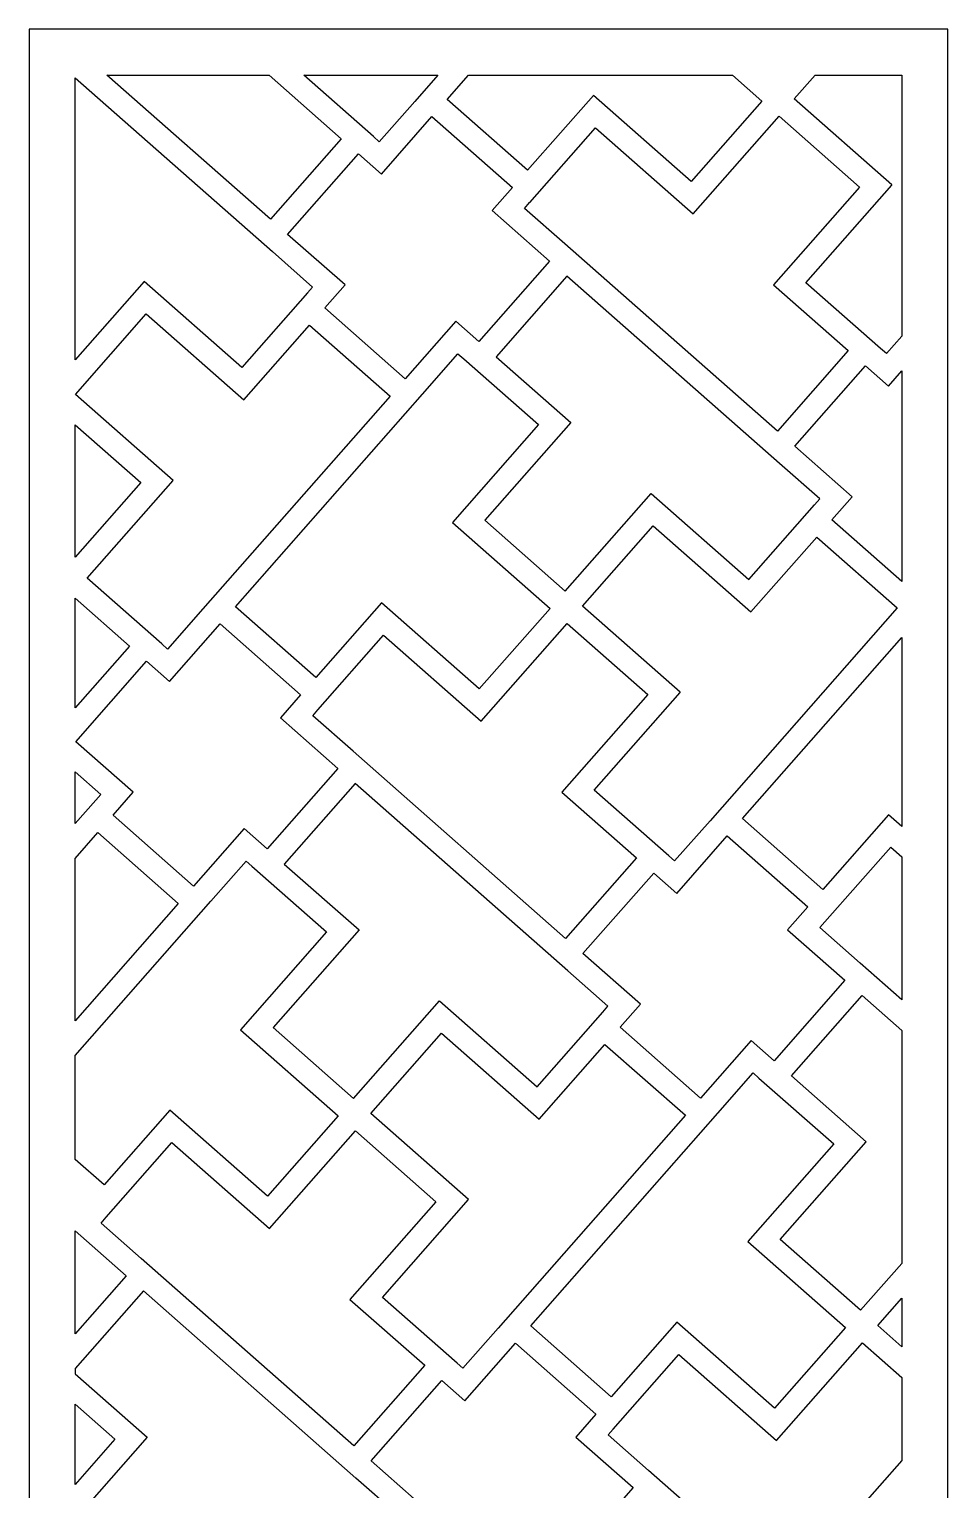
# Model space of a CAD drawing. Header units: centimetres. Extents: x 7.7 to 13.7, y -9 to 9.
# Drawn here: x 7.7 to 13.65, y -0.46 to 9 of the extents above; entities that cross this region are included whole.
import ezdxf

# ---------------------------------------------------------------- set-up
doc = ezdxf.new("R2010")
doc.units = ezdxf.units.CM
doc.header["$MEASUREMENT"] = 0
doc.layers.add('layer 1', color=7, linetype='Continuous')

msp = doc.modelspace()

# ---------------------------------------------------------------- linework, layer by layer
at = {"layer": 'layer 1', "color": 250}
for points, knots in [([(7.70106, 9.00077), (7.70106, 9.00077), (7.86591, 9.00077), (7.86591, 9.00077), (7.86591, 9.00077), (7.86591, 9.00077), (9.48719, 9.00077), (9.48719, 9.00077), (9.48719, 9.00077), (9.48719, 9.00077), (9.68549, 9.00077), (9.68549, 9.00077), (9.68549, 9.00077), (9.68549, 9.00077), (10.61037, 9.00077), (10.61037, 9.00077), (10.61037, 9.00077), (10.61037, 9.00077), (10.80857, 9.00077), (10.80857, 9.00077), (10.80857, 9.00077), (11.75631, 9.00077), (12.70405, 9.00077), (13.65179, 9.00077), (13.65179, 9.00077), (13.65179, 3.00044), (13.65179, -2.99988), (13.65179, -9.0002), (13.65179, -9.0002), (13.65179, -9.0002), (13.08062, -9.0002), (13.08062, -9.0002), (13.08062, -9.0002), (13.08062, -9.0002), (12.85547, -9.0002), (12.85547, -9.0002), (12.85547, -9.0002), (12.85547, -9.0002), (11.81, -9.0002), (11.81, -9.0002), (11.81, -9.0002), (11.81, -9.0002), (11.57955, -9.0002), (11.57955, -9.0002), (11.57955, -9.0002), (11.57955, -9.0002), (11.54574, -9.0002), (11.54574, -9.0002), (11.54574, -9.0002), (11.54574, -9.0002), (11.34757, -9.0002), (11.34757, -9.0002), (11.34757, -9.0002), (11.34757, -9.0002), (11.05405, -9.0002), (11.05405, -9.0002), (11.05405, -9.0002), (11.05405, -9.0002), (10.82889, -9.0002), (10.82889, -9.0002), (10.82889, -9.0002), (10.82889, -9.0002), (10.42267, -9.0002), (10.42267, -9.0002), (10.42267, -9.0002), (10.42267, -9.0002), (10.22448, -9.0002), (10.22448, -9.0002), (10.22448, -9.0002), (10.22448, -9.0002), (10.07848, -9.0002), (10.07848, -9.0002), (10.07848, -9.0002), (10.07848, -9.0002), (9.8532, -9.0002), (9.8532, -9.0002), (9.8532, -9.0002), (9.8532, -9.0002), (9.29959, -9.0002), (9.29959, -9.0002), (9.29959, -9.0002), (9.29959, -9.0002), (9.1014, -9.0002), (9.1014, -9.0002), (9.1014, -9.0002), (9.1014, -9.0002), (8.80257, -9.0002), (8.80257, -9.0002), (8.80257, -9.0002), (8.80257, -9.0002), (8.5774, -9.0002), (8.5774, -9.0002), (8.5774, -9.0002), (8.5774, -9.0002), (7.70106, -9.0002), (7.70106, -9.0002), (7.70106, -9.0002), (7.70106, -3.07589), (7.70106, 2.84843), (7.70106, 8.77275), (7.70106, 8.77275), (7.70106, 8.77275), (7.70106, 8.94769), (7.70106, 8.94769), (7.70106, 8.94769), (7.70106, 8.94769), (7.70106, 9.00077), (7.70106, 9.00077)], [0, 0, 0, 0, 0.0357143, 0.0357143, 0.0357143, 0.0357143, 0.0714286, 0.0714286, 0.0714286, 0.0714286, 0.1071429, 0.1071429, 0.1071429, 0.1071429, 0.1428571, 0.1428571, 0.1428571, 0.1428571, 0.1785714, 0.1785714, 0.1785714, 0.1785714, 0.2142857, 0.2142857, 0.2142857, 0.2142857, 0.25, 0.25, 0.25, 0.25, 0.2857143, 0.2857143, 0.2857143, 0.2857143, 0.3214286, 0.3214286, 0.3214286, 0.3214286, 0.3571429, 0.3571429, 0.3571429, 0.3571429, 0.3928571, 0.3928571, 0.3928571, 0.3928571, 0.4285714, 0.4285714, 0.4285714, 0.4285714, 0.4642857, 0.4642857, 0.4642857, 0.4642857, 0.5, 0.5, 0.5, 0.5, 0.5357143, 0.5357143, 0.5357143, 0.5357143, 0.5714286, 0.5714286, 0.5714286, 0.5714286, 0.6071429, 0.6071429, 0.6071429, 0.6071429, 0.6428571, 0.6428571, 0.6428571, 0.6428571, 0.6785714, 0.6785714, 0.6785714, 0.6785714, 0.7142857, 0.7142857, 0.7142857, 0.7142857, 0.75, 0.75, 0.75, 0.75, 0.7857143, 0.7857143, 0.7857143, 0.7857143, 0.8214286, 0.8214286, 0.8214286, 0.8214286, 0.8571429, 0.8571429, 0.8571429, 0.8571429, 0.8928571, 0.8928571, 0.8928571, 0.8928571, 0.9285714, 0.9285714, 0.9285714, 0.9285714, 1, 1, 1, 1]), ([(8.20394, 8.70323), (8.20394, 8.70323), (9.26333, 7.77074), (9.26333, 7.77074), (9.26333, 7.77074), (9.26333, 7.77074), (9.72198, 8.29182), (9.72198, 8.29182), (9.72198, 8.29182), (9.72198, 8.29182), (9.25458, 8.70323), (9.25458, 8.70323), (9.25458, 8.70323), (9.25458, 8.70323), (8.20394, 8.70323), (8.20394, 8.70323)], [0, 0, 0, 0, 0.2, 0.2, 0.2, 0.2, 0.4, 0.4, 0.4, 0.4, 0.6, 0.6, 0.6, 0.6, 1, 1, 1, 1]), ([(9.47987, 8.70323), (9.47987, 8.70323), (9.932, 8.30526), (9.932, 8.30526), (9.932, 8.30526), (9.932, 8.30526), (9.93194, 8.30519), (9.93194, 8.30519), (9.93194, 8.30519), (9.93194, 8.30519), (9.96922, 8.27238), (9.96922, 8.27238), (9.96922, 8.27238), (9.96922, 8.27238), (10.19858, 8.53294), (10.19858, 8.53294), (10.19858, 8.53294), (10.19858, 8.53294), (10.34847, 8.70323), (10.34847, 8.70323), (10.34847, 8.70323), (10.34847, 8.70323), (9.47987, 8.70323), (9.47987, 8.70323)], [0, 0, 0, 0, 0.1428571, 0.1428571, 0.1428571, 0.1428571, 0.2857143, 0.2857143, 0.2857143, 0.2857143, 0.4285714, 0.4285714, 0.4285714, 0.4285714, 0.5714286, 0.5714286, 0.5714286, 0.5714286, 0.7142857, 0.7142857, 0.7142857, 0.7142857, 1, 1, 1, 1]), ([(10.54667, 8.70323), (10.54667, 8.70323), (10.40861, 8.54638), (10.40861, 8.54638), (10.40861, 8.54638), (10.40861, 8.54638), (10.92967, 8.08772), (10.92967, 8.08772), (10.92967, 8.08772), (10.92967, 8.08772), (11.3556, 8.57163), (11.3556, 8.57163), (11.3556, 8.57163), (11.3556, 8.57163), (11.35568, 8.57157), (11.35568, 8.57157), (11.35568, 8.57157), (11.35568, 8.57157), (11.98841, 8.01463), (11.98841, 8.01463), (11.98841, 8.01463), (11.98841, 8.01463), (12.44711, 8.53576), (12.44711, 8.53576), (12.44711, 8.53576), (12.44711, 8.53576), (12.25685, 8.70323), (12.25685, 8.70323), (12.25685, 8.70323), (12.25685, 8.70323), (10.54667, 8.70323), (10.54667, 8.70323)], [0, 0, 0, 0, 0.1111111, 0.1111111, 0.1111111, 0.1111111, 0.2222222, 0.2222222, 0.2222222, 0.2222222, 0.3333333, 0.3333333, 0.3333333, 0.3333333, 0.4444444, 0.4444444, 0.4444444, 0.4444444, 0.5555556, 0.5555556, 0.5555556, 0.5555556, 0.6666667, 0.6666667, 0.6666667, 0.6666667, 0.7777778, 0.7777778, 0.7777778, 0.7777778, 1, 1, 1, 1]), ([(12.79283, 8.70323), (12.79283, 8.70323), (12.65714, 8.54908), (12.65714, 8.54908), (12.65714, 8.54908), (12.65714, 8.54908), (13.28988, 7.99213), (13.28988, 7.99213), (13.28988, 7.99213), (13.28988, 7.99213), (13.28982, 7.99206), (13.28982, 7.99206), (13.28982, 7.99206), (13.28982, 7.99206), (13.28988, 7.992), (13.28988, 7.992), (13.28988, 7.992), (13.28988, 7.992), (12.73295, 7.35927), (12.73295, 7.35927), (12.73295, 7.35927), (12.73295, 7.35927), (13.21679, 6.93339), (13.21679, 6.93339), (13.21679, 6.93339), (13.21679, 6.93339), (13.21673, 6.93333), (13.21673, 6.93333), (13.21673, 6.93333), (13.21673, 6.93333), (13.25401, 6.90052), (13.25401, 6.90052), (13.25401, 6.90052), (13.25401, 6.90052), (13.35426, 7.0144), (13.35426, 7.0144), (13.35426, 7.0144), (13.35426, 7.0144), (13.35426, 8.70323), (13.35426, 8.70323), (13.35426, 8.70323), (13.35426, 8.70323), (12.79283, 8.70323), (12.79283, 8.70323)], [0, 0, 0, 0, 0.0833333, 0.0833333, 0.0833333, 0.0833333, 0.1666667, 0.1666667, 0.1666667, 0.1666667, 0.25, 0.25, 0.25, 0.25, 0.3333333, 0.3333333, 0.3333333, 0.3333333, 0.4166667, 0.4166667, 0.4166667, 0.4166667, 0.5, 0.5, 0.5, 0.5, 0.5833333, 0.5833333, 0.5833333, 0.5833333, 0.6666667, 0.6666667, 0.6666667, 0.6666667, 0.75, 0.75, 0.75, 0.75, 0.8333333, 0.8333333, 0.8333333, 0.8333333, 1, 1, 1, 1]), ([(7.9986, 6.85915), (7.9986, 6.85915), (8.44577, 7.36718), (8.44577, 7.36718), (8.44577, 7.36718), (8.44577, 7.36718), (8.44582, 7.36725), (8.44582, 7.36725), (8.44582, 7.36725), (8.44582, 7.36725), (9.07863, 6.81024), (9.07863, 6.81024), (9.07863, 6.81024), (9.07863, 6.81024), (9.50451, 7.29409), (9.50451, 7.29409), (9.50451, 7.29409), (9.50451, 7.29409), (9.53733, 7.33138), (9.53733, 7.33138), (9.53733, 7.33138), (9.53733, 7.33138), (9.27676, 7.56073), (9.27676, 7.56073), (9.27676, 7.56073), (9.27676, 7.56073), (7.9986, 8.6858), (7.9986, 8.6858), (7.9986, 8.6858), (7.9986, 8.6858), (7.9986, 6.85915), (7.9986, 6.85915)], [0, 0, 0, 0, 0.1111111, 0.1111111, 0.1111111, 0.1111111, 0.2222222, 0.2222222, 0.2222222, 0.2222222, 0.3333333, 0.3333333, 0.3333333, 0.3333333, 0.4444444, 0.4444444, 0.4444444, 0.4444444, 0.5555556, 0.5555556, 0.5555556, 0.5555556, 0.6666667, 0.6666667, 0.6666667, 0.6666667, 0.7777778, 0.7777778, 0.7777778, 0.7777778, 1, 1, 1, 1]), ([(10.83137, 7.97605), (10.83137, 7.97605), (10.31031, 8.43471), (10.31031, 8.43471), (10.31031, 8.43471), (10.31031, 8.43471), (9.9826, 8.0624), (9.9826, 8.0624), (9.9826, 8.0624), (9.9826, 8.0624), (9.83365, 8.19352), (9.83365, 8.19352), (9.83365, 8.19352), (9.83365, 8.19352), (9.37499, 7.67246), (9.37499, 7.67246), (9.37499, 7.67246), (9.37499, 7.67246), (9.7473, 7.34474), (9.7473, 7.34474), (9.7473, 7.34474), (9.7473, 7.34474), (9.61618, 7.19579), (9.61618, 7.19579), (9.61618, 7.19579), (9.61618, 7.19579), (10.13731, 6.73708), (10.13731, 6.73708), (10.13731, 6.73708), (10.13731, 6.73708), (10.46501, 7.10939), (10.46501, 7.10939), (10.46501, 7.10939), (10.46501, 7.10939), (10.61391, 6.97833), (10.61391, 6.97833), (10.61391, 6.97833), (10.61391, 6.97833), (11.07261, 7.49945), (11.07261, 7.49945), (11.07261, 7.49945), (11.07261, 7.49945), (10.70032, 7.82716), (10.70032, 7.82716), (10.70032, 7.82716), (10.70032, 7.82716), (10.83137, 7.97605), (10.83137, 7.97605)], [0, 0, 0, 0, 0.0769231, 0.0769231, 0.0769231, 0.0769231, 0.1538462, 0.1538462, 0.1538462, 0.1538462, 0.2307692, 0.2307692, 0.2307692, 0.2307692, 0.3076923, 0.3076923, 0.3076923, 0.3076923, 0.3846154, 0.3846154, 0.3846154, 0.3846154, 0.4615385, 0.4615385, 0.4615385, 0.4615385, 0.5384615, 0.5384615, 0.5384615, 0.5384615, 0.6153846, 0.6153846, 0.6153846, 0.6153846, 0.6923077, 0.6923077, 0.6923077, 0.6923077, 0.7692308, 0.7692308, 0.7692308, 0.7692308, 0.8461538, 0.8461538, 0.8461538, 0.8461538, 1, 1, 1, 1]), ([(13.00676, 6.91995), (13.00676, 6.91995), (12.52293, 7.34584), (12.52293, 7.34584), (12.52293, 7.34584), (12.52293, 7.34584), (12.52297, 7.34589), (12.52297, 7.34589), (12.52297, 7.34589), (12.52297, 7.34589), (12.5229, 7.34596), (12.5229, 7.34596), (12.5229, 7.34596), (12.5229, 7.34596), (13.07986, 7.9787), (13.07986, 7.9787), (13.07986, 7.9787), (13.07986, 7.9787), (12.5588, 8.43734), (12.5588, 8.43734), (12.5588, 8.43734), (12.5588, 8.43734), (12.00184, 7.80461), (12.00184, 7.80461), (12.00184, 7.80461), (12.00184, 7.80461), (12.00178, 7.80466), (12.00178, 7.80466), (12.00178, 7.80466), (12.00178, 7.80466), (11.36904, 8.36161), (11.36904, 8.36161), (11.36904, 8.36161), (11.36904, 8.36161), (10.94311, 7.87771), (10.94311, 7.87771), (10.94311, 7.87771), (10.94311, 7.87771), (10.94304, 7.87776), (10.94304, 7.87776), (10.94304, 7.87776), (10.94304, 7.87776), (10.91027, 7.84053), (10.91027, 7.84053), (10.91027, 7.84053), (10.91027, 7.84053), (11.17084, 7.61119), (11.17084, 7.61119), (11.17084, 7.61119), (11.17084, 7.61119), (12.54811, 6.39888), (12.54811, 6.39888), (12.54811, 6.39888), (12.54811, 6.39888), (13.00676, 6.91995), (13.00676, 6.91995)], [0, 0, 0, 0, 0.0666667, 0.0666667, 0.0666667, 0.0666667, 0.1333333, 0.1333333, 0.1333333, 0.1333333, 0.2, 0.2, 0.2, 0.2, 0.2666667, 0.2666667, 0.2666667, 0.2666667, 0.3333333, 0.3333333, 0.3333333, 0.3333333, 0.4, 0.4, 0.4, 0.4, 0.4666667, 0.4666667, 0.4666667, 0.4666667, 0.5333333, 0.5333333, 0.5333333, 0.5333333, 0.6, 0.6, 0.6, 0.6, 0.6666667, 0.6666667, 0.6666667, 0.6666667, 0.7333333, 0.7333333, 0.7333333, 0.7333333, 0.8, 0.8, 0.8, 0.8, 0.8666667, 0.8666667, 0.8666667, 0.8666667, 1, 1, 1, 1]), ([(12.36341, 5.43837), (12.36341, 5.43837), (11.73062, 5.99539), (11.73062, 5.99539), (11.73062, 5.99539), (11.73062, 5.99539), (11.73055, 5.99532), (11.73055, 5.99532), (11.73055, 5.99532), (11.73055, 5.99532), (11.17361, 5.36259), (11.17361, 5.36259), (11.17361, 5.36259), (11.17361, 5.36259), (10.65248, 5.8213), (10.65248, 5.8213), (10.65248, 5.8213), (10.65248, 5.8213), (11.20948, 6.4541), (11.20948, 6.4541), (11.20948, 6.4541), (11.20948, 6.4541), (10.72557, 6.88003), (10.72557, 6.88003), (10.72557, 6.88003), (10.72557, 6.88003), (11.18428, 7.40116), (11.18428, 7.40116), (11.18428, 7.40116), (11.18428, 7.40116), (12.56154, 6.18887), (12.56154, 6.18887), (12.56154, 6.18887), (12.56154, 6.18887), (12.82212, 5.95952), (12.82212, 5.95952), (12.82212, 5.95952), (12.82212, 5.95952), (12.78929, 5.92223), (12.78929, 5.92223), (12.78929, 5.92223), (12.78929, 5.92223), (12.36341, 5.43837), (12.36341, 5.43837)], [0, 0, 0, 0, 0.0833333, 0.0833333, 0.0833333, 0.0833333, 0.1666667, 0.1666667, 0.1666667, 0.1666667, 0.25, 0.25, 0.25, 0.25, 0.3333333, 0.3333333, 0.3333333, 0.3333333, 0.4166667, 0.4166667, 0.4166667, 0.4166667, 0.5, 0.5, 0.5, 0.5, 0.5833333, 0.5833333, 0.5833333, 0.5833333, 0.6666667, 0.6666667, 0.6666667, 0.6666667, 0.75, 0.75, 0.75, 0.75, 0.8333333, 0.8333333, 0.8333333, 0.8333333, 1, 1, 1, 1]), ([(8.00049, 6.63616), (8.00049, 6.63616), (8.63323, 6.07921), (8.63323, 6.07921), (8.63323, 6.07921), (8.63323, 6.07921), (8.63317, 6.07914), (8.63317, 6.07914), (8.63317, 6.07914), (8.63317, 6.07914), (8.63324, 6.07909), (8.63324, 6.07909), (8.63324, 6.07909), (8.63324, 6.07909), (8.07629, 5.44637), (8.07629, 5.44637), (8.07629, 5.44637), (8.07629, 5.44637), (8.56013, 5.02047), (8.56013, 5.02047), (8.56013, 5.02047), (8.56013, 5.02047), (8.56008, 5.0204), (8.56008, 5.0204), (8.56008, 5.0204), (8.56008, 5.0204), (8.59737, 4.98759), (8.59737, 4.98759), (8.59737, 4.98759), (8.59737, 4.98759), (8.82672, 5.24815), (8.82672, 5.24815), (8.82672, 5.24815), (8.82672, 5.24815), (10.03901, 6.62542), (10.03901, 6.62542), (10.03901, 6.62542), (10.03901, 6.62542), (9.51789, 7.08412), (9.51789, 7.08412), (9.51789, 7.08412), (9.51789, 7.08412), (9.092, 6.60028), (9.092, 6.60028), (9.092, 6.60028), (9.092, 6.60028), (9.09194, 6.60021), (9.09194, 6.60021), (9.09194, 6.60021), (9.09194, 6.60021), (8.45914, 7.15722), (8.45914, 7.15722), (8.45914, 7.15722), (8.45914, 7.15722), (8.00049, 6.63616), (8.00049, 6.63616)], [0, 0, 0, 0, 0.0666667, 0.0666667, 0.0666667, 0.0666667, 0.1333333, 0.1333333, 0.1333333, 0.1333333, 0.2, 0.2, 0.2, 0.2, 0.2666667, 0.2666667, 0.2666667, 0.2666667, 0.3333333, 0.3333333, 0.3333333, 0.3333333, 0.4, 0.4, 0.4, 0.4, 0.4666667, 0.4666667, 0.4666667, 0.4666667, 0.5333333, 0.5333333, 0.5333333, 0.5333333, 0.6, 0.6, 0.6, 0.6, 0.6666667, 0.6666667, 0.6666667, 0.6666667, 0.7333333, 0.7333333, 0.7333333, 0.7333333, 0.8, 0.8, 0.8, 0.8, 0.8666667, 0.8666667, 0.8666667, 0.8666667, 1, 1, 1, 1]), ([(9.55781, 4.80294), (9.55781, 4.80294), (9.98375, 5.28684), (9.98375, 5.28684), (9.98375, 5.28684), (9.98375, 5.28684), (9.98381, 5.28679), (9.98381, 5.28679), (9.98381, 5.28679), (9.98381, 5.28679), (10.61654, 4.72984), (10.61654, 4.72984), (10.61654, 4.72984), (10.61654, 4.72984), (11.07525, 5.25098), (11.07525, 5.25098), (11.07525, 5.25098), (11.07525, 5.25098), (10.44252, 5.80791), (10.44252, 5.80791), (10.44252, 5.80791), (10.44252, 5.80791), (10.99952, 6.44071), (10.99952, 6.44071), (10.99952, 6.44071), (10.99952, 6.44071), (10.51561, 6.86666), (10.51561, 6.86666), (10.51561, 6.86666), (10.51561, 6.86666), (10.47839, 6.89942), (10.47839, 6.89942), (10.47839, 6.89942), (10.47839, 6.89942), (10.24904, 6.63886), (10.24904, 6.63886), (10.24904, 6.63886), (10.24904, 6.63886), (9.03674, 5.26159), (9.03674, 5.26159), (9.03674, 5.26159), (9.03674, 5.26159), (9.55781, 4.80294), (9.55781, 4.80294)], [0, 0, 0, 0, 0.0833333, 0.0833333, 0.0833333, 0.0833333, 0.1666667, 0.1666667, 0.1666667, 0.1666667, 0.25, 0.25, 0.25, 0.25, 0.3333333, 0.3333333, 0.3333333, 0.3333333, 0.4166667, 0.4166667, 0.4166667, 0.4166667, 0.5, 0.5, 0.5, 0.5, 0.5833333, 0.5833333, 0.5833333, 0.5833333, 0.6666667, 0.6666667, 0.6666667, 0.6666667, 0.75, 0.75, 0.75, 0.75, 0.8333333, 0.8333333, 0.8333333, 0.8333333, 1, 1, 1, 1]), ([(13.35426, 6.78923), (13.35426, 6.78923), (13.26739, 6.69054), (13.26739, 6.69054), (13.26739, 6.69054), (13.26739, 6.69054), (13.11843, 6.82166), (13.11843, 6.82166), (13.11843, 6.82166), (13.11843, 6.82166), (12.65978, 6.3006), (12.65978, 6.3006), (12.65978, 6.3006), (12.65978, 6.3006), (13.03208, 5.97289), (13.03208, 5.97289), (13.03208, 5.97289), (13.03208, 5.97289), (12.90097, 5.82392), (12.90097, 5.82392), (12.90097, 5.82392), (12.90097, 5.82392), (13.35426, 5.42494), (13.35426, 5.42494), (13.35426, 5.42494), (13.35426, 5.42494), (13.35426, 6.78923), (13.35426, 6.78923)], [0, 0, 0, 0, 0.125, 0.125, 0.125, 0.125, 0.25, 0.25, 0.25, 0.25, 0.375, 0.375, 0.375, 0.375, 0.5, 0.5, 0.5, 0.5, 0.625, 0.625, 0.625, 0.625, 0.75, 0.75, 0.75, 0.75, 1, 1, 1, 1]), ([(7.9986, 5.58338), (7.9986, 5.58338), (8.42321, 6.06577), (8.42321, 6.06577), (8.42321, 6.06577), (8.42321, 6.06577), (7.9986, 6.43953), (7.9986, 6.43953), (7.9986, 6.43953), (7.9986, 6.43953), (7.9986, 5.58338), (7.9986, 5.58338)], [0, 0, 0, 0, 0.25, 0.25, 0.25, 0.25, 0.5, 0.5, 0.5, 0.5, 1, 1, 1, 1]), ([(11.28528, 5.2643), (11.28528, 5.2643), (11.91801, 4.70735), (11.91801, 4.70735), (11.91801, 4.70735), (11.91801, 4.70735), (11.91796, 4.70728), (11.91796, 4.70728), (11.91796, 4.70728), (11.91796, 4.70728), (11.91803, 4.70722), (11.91803, 4.70722), (11.91803, 4.70722), (11.91803, 4.70722), (11.36107, 4.07449), (11.36107, 4.07449), (11.36107, 4.07449), (11.36107, 4.07449), (11.84492, 3.6486), (11.84492, 3.6486), (11.84492, 3.6486), (11.84492, 3.6486), (11.84486, 3.64854), (11.84486, 3.64854), (11.84486, 3.64854), (11.84486, 3.64854), (11.88215, 3.61572), (11.88215, 3.61572), (11.88215, 3.61572), (11.88215, 3.61572), (12.1115, 3.87629), (12.1115, 3.87629), (12.1115, 3.87629), (12.1115, 3.87629), (13.3238, 5.25355), (13.3238, 5.25355), (13.3238, 5.25355), (13.3238, 5.25355), (12.80266, 5.71225), (12.80266, 5.71225), (12.80266, 5.71225), (12.80266, 5.71225), (12.37679, 5.22842), (12.37679, 5.22842), (12.37679, 5.22842), (12.37679, 5.22842), (12.37674, 5.22836), (12.37674, 5.22836), (12.37674, 5.22836), (12.37674, 5.22836), (11.74393, 5.78535), (11.74393, 5.78535), (11.74393, 5.78535), (11.74393, 5.78535), (11.28528, 5.2643), (11.28528, 5.2643)], [0, 0, 0, 0, 0.0666667, 0.0666667, 0.0666667, 0.0666667, 0.1333333, 0.1333333, 0.1333333, 0.1333333, 0.2, 0.2, 0.2, 0.2, 0.2666667, 0.2666667, 0.2666667, 0.2666667, 0.3333333, 0.3333333, 0.3333333, 0.3333333, 0.4, 0.4, 0.4, 0.4, 0.4666667, 0.4666667, 0.4666667, 0.4666667, 0.5333333, 0.5333333, 0.5333333, 0.5333333, 0.6, 0.6, 0.6, 0.6, 0.6666667, 0.6666667, 0.6666667, 0.6666667, 0.7333333, 0.7333333, 0.7333333, 0.7333333, 0.8, 0.8, 0.8, 0.8, 0.8666667, 0.8666667, 0.8666667, 0.8666667, 1, 1, 1, 1]), ([(7.9986, 4.60768), (7.9986, 4.60768), (8.35012, 5.00704), (8.35012, 5.00704), (8.35012, 5.00704), (8.35012, 5.00704), (7.9986, 5.31644), (7.9986, 5.31644), (7.9986, 5.31644), (7.9986, 5.31644), (7.9986, 4.60768), (7.9986, 4.60768)], [0, 0, 0, 0, 0.25, 0.25, 0.25, 0.25, 0.5, 0.5, 0.5, 0.5, 1, 1, 1, 1]), ([(9.24204, 3.69355), (9.24204, 3.69355), (9.70075, 4.21467), (9.70075, 4.21467), (9.70075, 4.21467), (9.70075, 4.21467), (9.32846, 4.54237), (9.32846, 4.54237), (9.32846, 4.54237), (9.32846, 4.54237), (9.45951, 4.69126), (9.45951, 4.69126), (9.45951, 4.69126), (9.45951, 4.69126), (8.93845, 5.14992), (8.93845, 5.14992), (8.93845, 5.14992), (8.93845, 5.14992), (8.61074, 4.77762), (8.61074, 4.77762), (8.61074, 4.77762), (8.61074, 4.77762), (8.46178, 4.90873), (8.46178, 4.90873), (8.46178, 4.90873), (8.46178, 4.90873), (8.00313, 4.38767), (8.00313, 4.38767), (8.00313, 4.38767), (8.00313, 4.38767), (8.37543, 4.05996), (8.37543, 4.05996), (8.37543, 4.05996), (8.37543, 4.05996), (8.24432, 3.91101), (8.24432, 3.91101), (8.24432, 3.91101), (8.24432, 3.91101), (8.76545, 3.45231), (8.76545, 3.45231), (8.76545, 3.45231), (8.76545, 3.45231), (9.09316, 3.8246), (9.09316, 3.8246), (9.09316, 3.8246), (9.09316, 3.8246), (9.24204, 3.69355), (9.24204, 3.69355)], [0, 0, 0, 0, 0.0769231, 0.0769231, 0.0769231, 0.0769231, 0.1538462, 0.1538462, 0.1538462, 0.1538462, 0.2307692, 0.2307692, 0.2307692, 0.2307692, 0.3076923, 0.3076923, 0.3076923, 0.3076923, 0.3846154, 0.3846154, 0.3846154, 0.3846154, 0.4615385, 0.4615385, 0.4615385, 0.4615385, 0.5384615, 0.5384615, 0.5384615, 0.5384615, 0.6153846, 0.6153846, 0.6153846, 0.6153846, 0.6923077, 0.6923077, 0.6923077, 0.6923077, 0.7692308, 0.7692308, 0.7692308, 0.7692308, 0.8461538, 0.8461538, 0.8461538, 0.8461538, 1, 1, 1, 1]), ([(9.79897, 4.3264), (9.79897, 4.3264), (11.17626, 3.11409), (11.17626, 3.11409), (11.17626, 3.11409), (11.17626, 3.11409), (11.6349, 3.63517), (11.6349, 3.63517), (11.6349, 3.63517), (11.6349, 3.63517), (11.15106, 4.06105), (11.15106, 4.06105), (11.15106, 4.06105), (11.15106, 4.06105), (11.15112, 4.06112), (11.15112, 4.06112), (11.15112, 4.06112), (11.15112, 4.06112), (11.15105, 4.06117), (11.15105, 4.06117), (11.15105, 4.06117), (11.15105, 4.06117), (11.70799, 4.69391), (11.70799, 4.69391), (11.70799, 4.69391), (11.70799, 4.69391), (11.18693, 5.15255), (11.18693, 5.15255), (11.18693, 5.15255), (11.18693, 5.15255), (10.62999, 4.51983), (10.62999, 4.51983), (10.62999, 4.51983), (10.62999, 4.51983), (10.62993, 4.51988), (10.62993, 4.51988), (10.62993, 4.51988), (10.62993, 4.51988), (9.99718, 5.07683), (9.99718, 5.07683), (9.99718, 5.07683), (9.99718, 5.07683), (9.57125, 4.59292), (9.57125, 4.59292), (9.57125, 4.59292), (9.57125, 4.59292), (9.57119, 4.59298), (9.57119, 4.59298), (9.57119, 4.59298), (9.57119, 4.59298), (9.53842, 4.55575), (9.53842, 4.55575), (9.53842, 4.55575), (9.53842, 4.55575), (9.79897, 4.3264), (9.79897, 4.3264)], [0, 0, 0, 0, 0.0666667, 0.0666667, 0.0666667, 0.0666667, 0.1333333, 0.1333333, 0.1333333, 0.1333333, 0.2, 0.2, 0.2, 0.2, 0.2666667, 0.2666667, 0.2666667, 0.2666667, 0.3333333, 0.3333333, 0.3333333, 0.3333333, 0.4, 0.4, 0.4, 0.4, 0.4666667, 0.4666667, 0.4666667, 0.4666667, 0.5333333, 0.5333333, 0.5333333, 0.5333333, 0.6, 0.6, 0.6, 0.6, 0.6666667, 0.6666667, 0.6666667, 0.6666667, 0.7333333, 0.7333333, 0.7333333, 0.7333333, 0.8, 0.8, 0.8, 0.8, 0.8666667, 0.8666667, 0.8666667, 0.8666667, 1, 1, 1, 1]), ([(13.35426, 5.06299), (13.35426, 5.06299), (12.32152, 3.88973), (12.32152, 3.88973), (12.32152, 3.88973), (12.32152, 3.88973), (12.84259, 3.43107), (12.84259, 3.43107), (12.84259, 3.43107), (12.84259, 3.43107), (13.26853, 3.91498), (13.26853, 3.91498), (13.26853, 3.91498), (13.26853, 3.91498), (13.2686, 3.91492), (13.2686, 3.91492), (13.2686, 3.91492), (13.2686, 3.91492), (13.35426, 3.83952), (13.35426, 3.83952), (13.35426, 3.83952), (13.35426, 3.83952), (13.35426, 5.06299), (13.35426, 5.06299)], [0, 0, 0, 0, 0.1428571, 0.1428571, 0.1428571, 0.1428571, 0.2857143, 0.2857143, 0.2857143, 0.2857143, 0.4285714, 0.4285714, 0.4285714, 0.4285714, 0.5714286, 0.5714286, 0.5714286, 0.5714286, 0.7142857, 0.7142857, 0.7142857, 0.7142857, 1, 1, 1, 1]), ([(7.9986, 3.85701), (7.9986, 3.85701), (8.13265, 4.00931), (8.13265, 4.00931), (8.13265, 4.00931), (8.13265, 4.00931), (8.16547, 4.04659), (8.16547, 4.04659), (8.16547, 4.04659), (8.16547, 4.04659), (7.9986, 4.19348), (7.9986, 4.19348), (7.9986, 4.19348), (7.9986, 4.19348), (7.9986, 3.85701), (7.9986, 3.85701)], [0, 0, 0, 0, 0.2, 0.2, 0.2, 0.2, 0.4, 0.4, 0.4, 0.4, 0.6, 0.6, 0.6, 0.6, 1, 1, 1, 1]), ([(10.99155, 2.1536), (10.99155, 2.1536), (10.35875, 2.7106), (10.35875, 2.7106), (10.35875, 2.7106), (10.35875, 2.7106), (10.35869, 2.71054), (10.35869, 2.71054), (10.35869, 2.71054), (10.35869, 2.71054), (9.80175, 2.07779), (9.80175, 2.07779), (9.80175, 2.07779), (9.80175, 2.07779), (9.28062, 2.53651), (9.28062, 2.53651), (9.28062, 2.53651), (9.28062, 2.53651), (9.83762, 3.1693), (9.83762, 3.1693), (9.83762, 3.1693), (9.83762, 3.1693), (9.35371, 3.59525), (9.35371, 3.59525), (9.35371, 3.59525), (9.35371, 3.59525), (9.81242, 4.11637), (9.81242, 4.11637), (9.81242, 4.11637), (9.81242, 4.11637), (11.18969, 2.90408), (11.18969, 2.90408), (11.18969, 2.90408), (11.18969, 2.90408), (11.45025, 2.67473), (11.45025, 2.67473), (11.45025, 2.67473), (11.45025, 2.67473), (11.41743, 2.63744), (11.41743, 2.63744), (11.41743, 2.63744), (11.41743, 2.63744), (10.99155, 2.1536), (10.99155, 2.1536)], [0, 0, 0, 0, 0.0833333, 0.0833333, 0.0833333, 0.0833333, 0.1666667, 0.1666667, 0.1666667, 0.1666667, 0.25, 0.25, 0.25, 0.25, 0.3333333, 0.3333333, 0.3333333, 0.3333333, 0.4166667, 0.4166667, 0.4166667, 0.4166667, 0.5, 0.5, 0.5, 0.5, 0.5833333, 0.5833333, 0.5833333, 0.5833333, 0.6666667, 0.6666667, 0.6666667, 0.6666667, 0.75, 0.75, 0.75, 0.75, 0.8333333, 0.8333333, 0.8333333, 0.8333333, 1, 1, 1, 1]), ([(7.9986, 2.5811), (7.9986, 2.5811), (8.66715, 3.34063), (8.66715, 3.34063), (8.66715, 3.34063), (8.66715, 3.34063), (8.14603, 3.79934), (8.14603, 3.79934), (8.14603, 3.79934), (8.14603, 3.79934), (7.9986, 3.63185), (7.9986, 3.63185), (7.9986, 3.63185), (7.9986, 3.63185), (7.9986, 2.5811), (7.9986, 2.5811)], [0, 0, 0, 0, 0.2, 0.2, 0.2, 0.2, 0.4, 0.4, 0.4, 0.4, 0.6, 0.6, 0.6, 0.6, 1, 1, 1, 1]), ([(12.52683, 2.32168), (12.52683, 2.32168), (12.98553, 2.8428), (12.98553, 2.8428), (12.98553, 2.8428), (12.98553, 2.8428), (12.61325, 3.17051), (12.61325, 3.17051), (12.61325, 3.17051), (12.61325, 3.17051), (12.7443, 3.3194), (12.7443, 3.3194), (12.7443, 3.3194), (12.7443, 3.3194), (12.22323, 3.77806), (12.22323, 3.77806), (12.22323, 3.77806), (12.22323, 3.77806), (11.89553, 3.40576), (11.89553, 3.40576), (11.89553, 3.40576), (11.89553, 3.40576), (11.74656, 3.53687), (11.74656, 3.53687), (11.74656, 3.53687), (11.74656, 3.53687), (11.28793, 3.01581), (11.28793, 3.01581), (11.28793, 3.01581), (11.28793, 3.01581), (11.66023, 2.6881), (11.66023, 2.6881), (11.66023, 2.6881), (11.66023, 2.6881), (11.5291, 2.53915), (11.5291, 2.53915), (11.5291, 2.53915), (11.5291, 2.53915), (12.05023, 2.08044), (12.05023, 2.08044), (12.05023, 2.08044), (12.05023, 2.08044), (12.37793, 2.45274), (12.37793, 2.45274), (12.37793, 2.45274), (12.37793, 2.45274), (12.52683, 2.32168), (12.52683, 2.32168)], [0, 0, 0, 0, 0.0769231, 0.0769231, 0.0769231, 0.0769231, 0.1538462, 0.1538462, 0.1538462, 0.1538462, 0.2307692, 0.2307692, 0.2307692, 0.2307692, 0.3076923, 0.3076923, 0.3076923, 0.3076923, 0.3846154, 0.3846154, 0.3846154, 0.3846154, 0.4615385, 0.4615385, 0.4615385, 0.4615385, 0.5384615, 0.5384615, 0.5384615, 0.5384615, 0.6153846, 0.6153846, 0.6153846, 0.6153846, 0.6923077, 0.6923077, 0.6923077, 0.6923077, 0.7692308, 0.7692308, 0.7692308, 0.7692308, 0.8461538, 0.8461538, 0.8461538, 0.8461538, 1, 1, 1, 1]), ([(13.35426, 3.64133), (13.35426, 3.64133), (13.28197, 3.70496), (13.28197, 3.70496), (13.28197, 3.70496), (13.28197, 3.70496), (12.85603, 3.22106), (12.85603, 3.22106), (12.85603, 3.22106), (12.85603, 3.22106), (12.85597, 3.22111), (12.85597, 3.22111), (12.85597, 3.22111), (12.85597, 3.22111), (12.8232, 3.18389), (12.8232, 3.18389), (12.8232, 3.18389), (12.8232, 3.18389), (13.08376, 2.95454), (13.08376, 2.95454), (13.08376, 2.95454), (13.08376, 2.95454), (13.35426, 2.71644), (13.35426, 2.71644), (13.35426, 2.71644), (13.35426, 2.71644), (13.35426, 3.64133), (13.35426, 3.64133)], [0, 0, 0, 0, 0.125, 0.125, 0.125, 0.125, 0.25, 0.25, 0.25, 0.25, 0.375, 0.375, 0.375, 0.375, 0.5, 0.5, 0.5, 0.5, 0.625, 0.625, 0.625, 0.625, 0.75, 0.75, 0.75, 0.75, 1, 1, 1, 1]), ([(7.9986, 1.68306), (7.9986, 1.68306), (8.18594, 1.51815), (8.18594, 1.51815), (8.18594, 1.51815), (8.18594, 1.51815), (8.61189, 2.00206), (8.61189, 2.00206), (8.61189, 2.00206), (8.61189, 2.00206), (8.61195, 2.002), (8.61195, 2.002), (8.61195, 2.002), (8.61195, 2.002), (9.24468, 1.44506), (9.24468, 1.44506), (9.24468, 1.44506), (9.24468, 1.44506), (9.70339, 1.96618), (9.70339, 1.96618), (9.70339, 1.96618), (9.70339, 1.96618), (9.07065, 2.52313), (9.07065, 2.52313), (9.07065, 2.52313), (9.07065, 2.52313), (9.62766, 3.15593), (9.62766, 3.15593), (9.62766, 3.15593), (9.62766, 3.15593), (9.14374, 3.58187), (9.14374, 3.58187), (9.14374, 3.58187), (9.14374, 3.58187), (9.10652, 3.61463), (9.10652, 3.61463), (9.10652, 3.61463), (9.10652, 3.61463), (8.87717, 3.35407), (8.87717, 3.35407), (8.87717, 3.35407), (8.87717, 3.35407), (7.9986, 2.35593), (7.9986, 2.35593), (7.9986, 2.35593), (7.9986, 2.35593), (7.9986, 1.68306), (7.9986, 1.68306)], [0, 0, 0, 0, 0.0769231, 0.0769231, 0.0769231, 0.0769231, 0.1538462, 0.1538462, 0.1538462, 0.1538462, 0.2307692, 0.2307692, 0.2307692, 0.2307692, 0.3076923, 0.3076923, 0.3076923, 0.3076923, 0.3846154, 0.3846154, 0.3846154, 0.3846154, 0.4615385, 0.4615385, 0.4615385, 0.4615385, 0.5384615, 0.5384615, 0.5384615, 0.5384615, 0.6153846, 0.6153846, 0.6153846, 0.6153846, 0.6923077, 0.6923077, 0.6923077, 0.6923077, 0.7692308, 0.7692308, 0.7692308, 0.7692308, 0.8461538, 0.8461538, 0.8461538, 0.8461538, 1, 1, 1, 1]), ([(13.35426, 2.51825), (13.35426, 2.51825), (13.0972, 2.74451), (13.0972, 2.74451), (13.0972, 2.74451), (13.0972, 2.74451), (12.6385, 2.22339), (12.6385, 2.22339), (12.6385, 2.22339), (12.6385, 2.22339), (13.12241, 1.79745), (13.12241, 1.79745), (13.12241, 1.79745), (13.12241, 1.79745), (12.5654, 1.16464), (12.5654, 1.16464), (12.5654, 1.16464), (12.5654, 1.16464), (13.08653, 0.70593), (13.08653, 0.70593), (13.08653, 0.70593), (13.08653, 0.70593), (13.35426, 1.01009), (13.35426, 1.01009), (13.35426, 1.01009), (13.35426, 1.01009), (13.35426, 2.51825), (13.35426, 2.51825)], [0, 0, 0, 0, 0.125, 0.125, 0.125, 0.125, 0.25, 0.25, 0.25, 0.25, 0.375, 0.375, 0.375, 0.375, 0.5, 0.5, 0.5, 0.5, 0.625, 0.625, 0.625, 0.625, 0.75, 0.75, 0.75, 0.75, 1, 1, 1, 1]), ([(9.91343, 1.97951), (9.91343, 1.97951), (10.54615, 1.42256), (10.54615, 1.42256), (10.54615, 1.42256), (10.54615, 1.42256), (10.54609, 1.4225), (10.54609, 1.4225), (10.54609, 1.4225), (10.54609, 1.4225), (10.54617, 1.42245), (10.54617, 1.42245), (10.54617, 1.42245), (10.54617, 1.42245), (9.98921, 0.78971), (9.98921, 0.78971), (9.98921, 0.78971), (9.98921, 0.78971), (10.47306, 0.36382), (10.47306, 0.36382), (10.47306, 0.36382), (10.47306, 0.36382), (10.47301, 0.36376), (10.47301, 0.36376), (10.47301, 0.36376), (10.47301, 0.36376), (10.51029, 0.33094), (10.51029, 0.33094), (10.51029, 0.33094), (10.51029, 0.33094), (10.73964, 0.59151), (10.73964, 0.59151), (10.73964, 0.59151), (10.73964, 0.59151), (11.95194, 1.96877), (11.95194, 1.96877), (11.95194, 1.96877), (11.95194, 1.96877), (11.43081, 2.42748), (11.43081, 2.42748), (11.43081, 2.42748), (11.43081, 2.42748), (11.00493, 1.94363), (11.00493, 1.94363), (11.00493, 1.94363), (11.00493, 1.94363), (11.00486, 1.94357), (11.00486, 1.94357), (11.00486, 1.94357), (11.00486, 1.94357), (10.37207, 2.50057), (10.37207, 2.50057), (10.37207, 2.50057), (10.37207, 2.50057), (9.91343, 1.97951), (9.91343, 1.97951)], [0, 0, 0, 0, 0.0666667, 0.0666667, 0.0666667, 0.0666667, 0.1333333, 0.1333333, 0.1333333, 0.1333333, 0.2, 0.2, 0.2, 0.2, 0.2666667, 0.2666667, 0.2666667, 0.2666667, 0.3333333, 0.3333333, 0.3333333, 0.3333333, 0.4, 0.4, 0.4, 0.4, 0.4666667, 0.4666667, 0.4666667, 0.4666667, 0.5333333, 0.5333333, 0.5333333, 0.5333333, 0.6, 0.6, 0.6, 0.6, 0.6666667, 0.6666667, 0.6666667, 0.6666667, 0.7333333, 0.7333333, 0.7333333, 0.7333333, 0.8, 0.8, 0.8, 0.8, 0.8666667, 0.8666667, 0.8666667, 0.8666667, 1, 1, 1, 1]), ([(11.47073, 0.14629), (11.47073, 0.14629), (11.89667, 0.63019), (11.89667, 0.63019), (11.89667, 0.63019), (11.89667, 0.63019), (11.89673, 0.63014), (11.89673, 0.63014), (11.89673, 0.63014), (11.89673, 0.63014), (12.52947, 0.0732), (12.52947, 0.0732), (12.52947, 0.0732), (12.52947, 0.0732), (12.98817, 0.59433), (12.98817, 0.59433), (12.98817, 0.59433), (12.98817, 0.59433), (12.35543, 1.15127), (12.35543, 1.15127), (12.35543, 1.15127), (12.35543, 1.15127), (12.91244, 1.78406), (12.91244, 1.78406), (12.91244, 1.78406), (12.91244, 1.78406), (12.42854, 2.21001), (12.42854, 2.21001), (12.42854, 2.21001), (12.42854, 2.21001), (12.39131, 2.24278), (12.39131, 2.24278), (12.39131, 2.24278), (12.39131, 2.24278), (12.16195, 1.98222), (12.16195, 1.98222), (12.16195, 1.98222), (12.16195, 1.98222), (10.94966, 0.60494), (10.94966, 0.60494), (10.94966, 0.60494), (10.94966, 0.60494), (11.47073, 0.14629), (11.47073, 0.14629)], [0, 0, 0, 0, 0.0833333, 0.0833333, 0.0833333, 0.0833333, 0.1666667, 0.1666667, 0.1666667, 0.1666667, 0.25, 0.25, 0.25, 0.25, 0.3333333, 0.3333333, 0.3333333, 0.3333333, 0.4166667, 0.4166667, 0.4166667, 0.4166667, 0.5, 0.5, 0.5, 0.5, 0.5833333, 0.5833333, 0.5833333, 0.5833333, 0.6666667, 0.6666667, 0.6666667, 0.6666667, 0.75, 0.75, 0.75, 0.75, 0.8333333, 0.8333333, 0.8333333, 0.8333333, 1, 1, 1, 1]), ([(8.42712, 1.04161), (8.42712, 1.04161), (9.80439, -0.17067), (9.80439, -0.17067), (9.80439, -0.17067), (9.80439, -0.17067), (10.26305, 0.35038), (10.26305, 0.35038), (10.26305, 0.35038), (10.26305, 0.35038), (9.7792, 0.77627), (9.7792, 0.77627), (9.7792, 0.77627), (9.7792, 0.77627), (9.77925, 0.77633), (9.77925, 0.77633), (9.77925, 0.77633), (9.77925, 0.77633), (9.77919, 0.77639), (9.77919, 0.77639), (9.77919, 0.77639), (9.77919, 0.77639), (10.33614, 1.40912), (10.33614, 1.40912), (10.33614, 1.40912), (10.33614, 1.40912), (9.81507, 1.86778), (9.81507, 1.86778), (9.81507, 1.86778), (9.81507, 1.86778), (9.25812, 1.23504), (9.25812, 1.23504), (9.25812, 1.23504), (9.25812, 1.23504), (9.25805, 1.23509), (9.25805, 1.23509), (9.25805, 1.23509), (9.25805, 1.23509), (8.62532, 1.79204), (8.62532, 1.79204), (8.62532, 1.79204), (8.62532, 1.79204), (8.19938, 1.30813), (8.19938, 1.30813), (8.19938, 1.30813), (8.19938, 1.30813), (8.19931, 1.30819), (8.19931, 1.30819), (8.19931, 1.30819), (8.19931, 1.30819), (8.16655, 1.27096), (8.16655, 1.27096), (8.16655, 1.27096), (8.16655, 1.27096), (8.42712, 1.04161), (8.42712, 1.04161)], [0, 0, 0, 0, 0.0666667, 0.0666667, 0.0666667, 0.0666667, 0.1333333, 0.1333333, 0.1333333, 0.1333333, 0.2, 0.2, 0.2, 0.2, 0.2666667, 0.2666667, 0.2666667, 0.2666667, 0.3333333, 0.3333333, 0.3333333, 0.3333333, 0.4, 0.4, 0.4, 0.4, 0.4666667, 0.4666667, 0.4666667, 0.4666667, 0.5333333, 0.5333333, 0.5333333, 0.5333333, 0.6, 0.6, 0.6, 0.6, 0.6666667, 0.6666667, 0.6666667, 0.6666667, 0.7333333, 0.7333333, 0.7333333, 0.7333333, 0.8, 0.8, 0.8, 0.8, 0.8666667, 0.8666667, 0.8666667, 0.8666667, 1, 1, 1, 1]), ([(7.9986, 0.55465), (7.9986, 0.55465), (8.32889, 0.92988), (8.32889, 0.92988), (8.32889, 0.92988), (8.32889, 0.92988), (7.9986, 1.22062), (7.9986, 1.22062), (7.9986, 1.22062), (7.9986, 1.22062), (7.9986, 0.55465), (7.9986, 0.55465)], [0, 0, 0, 0, 0.25, 0.25, 0.25, 0.25, 0.5, 0.5, 0.5, 0.5, 1, 1, 1, 1]), ([(9.61968, -1.13119), (9.61968, -1.13119), (8.98688, -0.57418), (8.98688, -0.57418), (8.98688, -0.57418), (8.98688, -0.57418), (8.98683, -0.57424), (8.98683, -0.57424), (8.98683, -0.57424), (8.98683, -0.57424), (8.42988, -1.20698), (8.42988, -1.20698), (8.42988, -1.20698), (8.42988, -1.20698), (7.9986, -0.82736), (7.9986, -0.82736), (7.9986, -0.82736), (7.9986, -0.82736), (7.9986, -0.64621), (7.9986, -0.64621), (7.9986, -0.64621), (7.9986, -0.64621), (8.46576, -0.11548), (8.46576, -0.11548), (8.46576, -0.11548), (8.46576, -0.11548), (7.9986, 0.29572), (7.9986, 0.29572), (7.9986, 0.29572), (7.9986, 0.29572), (7.9986, 0.3295), (7.9986, 0.3295), (7.9986, 0.3295), (7.9986, 0.3295), (8.44056, 0.83159), (8.44056, 0.83159), (8.44056, 0.83159), (8.44056, 0.83159), (9.81782, -0.38071), (9.81782, -0.38071), (9.81782, -0.38071), (9.81782, -0.38071), (10.07839, -0.61005), (10.07839, -0.61005), (10.07839, -0.61005), (10.07839, -0.61005), (10.04557, -0.64734), (10.04557, -0.64734), (10.04557, -0.64734), (10.04557, -0.64734), (9.61968, -1.13119), (9.61968, -1.13119)], [0, 0, 0, 0, 0.0714286, 0.0714286, 0.0714286, 0.0714286, 0.1428571, 0.1428571, 0.1428571, 0.1428571, 0.2142857, 0.2142857, 0.2142857, 0.2142857, 0.2857143, 0.2857143, 0.2857143, 0.2857143, 0.3571429, 0.3571429, 0.3571429, 0.3571429, 0.4285714, 0.4285714, 0.4285714, 0.4285714, 0.5, 0.5, 0.5, 0.5, 0.5714286, 0.5714286, 0.5714286, 0.5714286, 0.6428571, 0.6428571, 0.6428571, 0.6428571, 0.7142857, 0.7142857, 0.7142857, 0.7142857, 0.7857143, 0.7857143, 0.7857143, 0.7857143, 0.8571429, 0.8571429, 0.8571429, 0.8571429, 1, 1, 1, 1]), ([(13.35426, 0.78493), (13.35426, 0.78493), (13.19821, 0.60764), (13.19821, 0.60764), (13.19821, 0.60764), (13.19821, 0.60764), (13.35426, 0.47028), (13.35426, 0.47028), (13.35426, 0.47028), (13.35426, 0.47028), (13.35426, 0.78493), (13.35426, 0.78493)], [0, 0, 0, 0, 0.25, 0.25, 0.25, 0.25, 0.5, 0.5, 0.5, 0.5, 1, 1, 1, 1]), ([(11.15496, -0.9631), (11.15496, -0.9631), (11.61367, -0.44197), (11.61367, -0.44197), (11.61367, -0.44197), (11.61367, -0.44197), (11.24138, -0.11427), (11.24138, -0.11427), (11.24138, -0.11427), (11.24138, -0.11427), (11.37244, 0.03462), (11.37244, 0.03462), (11.37244, 0.03462), (11.37244, 0.03462), (10.85136, 0.49327), (10.85136, 0.49327), (10.85136, 0.49327), (10.85136, 0.49327), (10.52367, 0.12097), (10.52367, 0.12097), (10.52367, 0.12097), (10.52367, 0.12097), (10.37471, 0.25209), (10.37471, 0.25209), (10.37471, 0.25209), (10.37471, 0.25209), (9.91605, -0.26898), (9.91605, -0.26898), (9.91605, -0.26898), (9.91605, -0.26898), (10.28836, -0.59668), (10.28836, -0.59668), (10.28836, -0.59668), (10.28836, -0.59668), (10.15725, -0.74564), (10.15725, -0.74564), (10.15725, -0.74564), (10.15725, -0.74564), (10.67837, -1.20434), (10.67837, -1.20434), (10.67837, -1.20434), (10.67837, -1.20434), (11.00608, -0.83205), (11.00608, -0.83205), (11.00608, -0.83205), (11.00608, -0.83205), (11.15496, -0.9631), (11.15496, -0.9631)], [0, 0, 0, 0, 0.0769231, 0.0769231, 0.0769231, 0.0769231, 0.1538462, 0.1538462, 0.1538462, 0.1538462, 0.2307692, 0.2307692, 0.2307692, 0.2307692, 0.3076923, 0.3076923, 0.3076923, 0.3076923, 0.3846154, 0.3846154, 0.3846154, 0.3846154, 0.4615385, 0.4615385, 0.4615385, 0.4615385, 0.5384615, 0.5384615, 0.5384615, 0.5384615, 0.6153846, 0.6153846, 0.6153846, 0.6153846, 0.6923077, 0.6923077, 0.6923077, 0.6923077, 0.7692308, 0.7692308, 0.7692308, 0.7692308, 0.8461538, 0.8461538, 0.8461538, 0.8461538, 1, 1, 1, 1]), ([(11.7119, -0.33025), (11.7119, -0.33025), (13.08918, -1.54255), (13.08918, -1.54255), (13.08918, -1.54255), (13.08918, -1.54255), (13.35426, -1.24139), (13.35426, -1.24139), (13.35426, -1.24139), (13.35426, -1.24139), (13.35426, -0.85109), (13.35426, -0.85109), (13.35426, -0.85109), (13.35426, -0.85109), (13.06398, -0.59559), (13.06398, -0.59559), (13.06398, -0.59559), (13.06398, -0.59559), (13.06404, -0.59552), (13.06404, -0.59552), (13.06404, -0.59552), (13.06404, -0.59552), (13.06397, -0.59547), (13.06397, -0.59547), (13.06397, -0.59547), (13.06397, -0.59547), (13.35426, -0.26568), (13.35426, -0.26568), (13.35426, -0.26568), (13.35426, -0.26568), (13.35426, 0.27198), (13.35426, 0.27198), (13.35426, 0.27198), (13.35426, 0.27198), (13.09986, 0.49591), (13.09986, 0.49591), (13.09986, 0.49591), (13.09986, 0.49591), (12.54291, -0.13683), (12.54291, -0.13683), (12.54291, -0.13683), (12.54291, -0.13683), (12.54284, -0.13677), (12.54284, -0.13677), (12.54284, -0.13677), (12.54284, -0.13677), (11.9101, 0.42018), (11.9101, 0.42018), (11.9101, 0.42018), (11.9101, 0.42018), (11.48416, -0.06373), (11.48416, -0.06373), (11.48416, -0.06373), (11.48416, -0.06373), (11.4841, -0.06366), (11.4841, -0.06366), (11.4841, -0.06366), (11.4841, -0.06366), (11.45133, -0.10089), (11.45133, -0.10089), (11.45133, -0.10089), (11.45133, -0.10089), (11.7119, -0.33025), (11.7119, -0.33025)], [0, 0, 0, 0, 0.0588235, 0.0588235, 0.0588235, 0.0588235, 0.1176471, 0.1176471, 0.1176471, 0.1176471, 0.1764706, 0.1764706, 0.1764706, 0.1764706, 0.2352941, 0.2352941, 0.2352941, 0.2352941, 0.2941176, 0.2941176, 0.2941176, 0.2941176, 0.3529412, 0.3529412, 0.3529412, 0.3529412, 0.4117647, 0.4117647, 0.4117647, 0.4117647, 0.4705882, 0.4705882, 0.4705882, 0.4705882, 0.5294118, 0.5294118, 0.5294118, 0.5294118, 0.5882353, 0.5882353, 0.5882353, 0.5882353, 0.6470588, 0.6470588, 0.6470588, 0.6470588, 0.7058824, 0.7058824, 0.7058824, 0.7058824, 0.7647059, 0.7647059, 0.7647059, 0.7647059, 0.8235294, 0.8235294, 0.8235294, 0.8235294, 0.8823529, 0.8823529, 0.8823529, 0.8823529, 1, 1, 1, 1]), ([(7.9986, -0.42105), (7.9986, -0.42105), (8.25579, -0.12886), (8.25579, -0.12886), (8.25579, -0.12886), (8.25579, -0.12886), (7.9986, 0.09753), (7.9986, 0.09753), (7.9986, 0.09753), (7.9986, 0.09753), (7.9986, -0.42105), (7.9986, -0.42105)], [0, 0, 0, 0, 0.25, 0.25, 0.25, 0.25, 0.5, 0.5, 0.5, 0.5, 1, 1, 1, 1])]:
    msp.add_open_spline(points, degree=3, knots=knots, dxfattribs=at)

doc.saveas('drawing.dxf')
